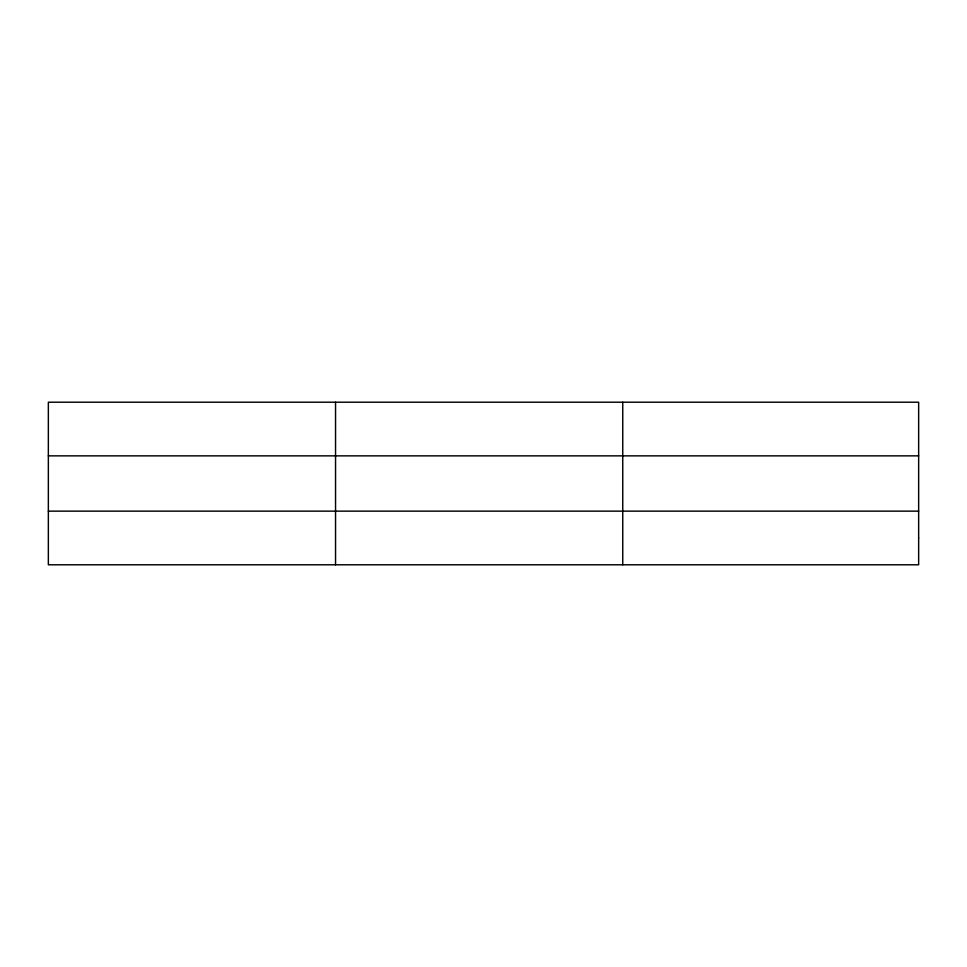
<?xml version="1.0" encoding="UTF-8"?>
<svg xmlns="http://www.w3.org/2000/svg" width="967" height="967" viewBox="0 0 967 967"><rect width="100%" height="100%" fill="white"/><g stroke="black" fill="none" stroke-linecap="round" stroke-linejoin="round"><path stroke-width="1.45" d="M335.549 402.212L335.549 564.788M622.748 402.212L622.748 564.788M48.35 455.856L918.65 455.856M48.35 511.144L918.65 511.144M918.65 537.966L918.65 564.788L48.35 564.788L48.35 402.212L918.65 402.212L918.65 537.966"/></g></svg>
